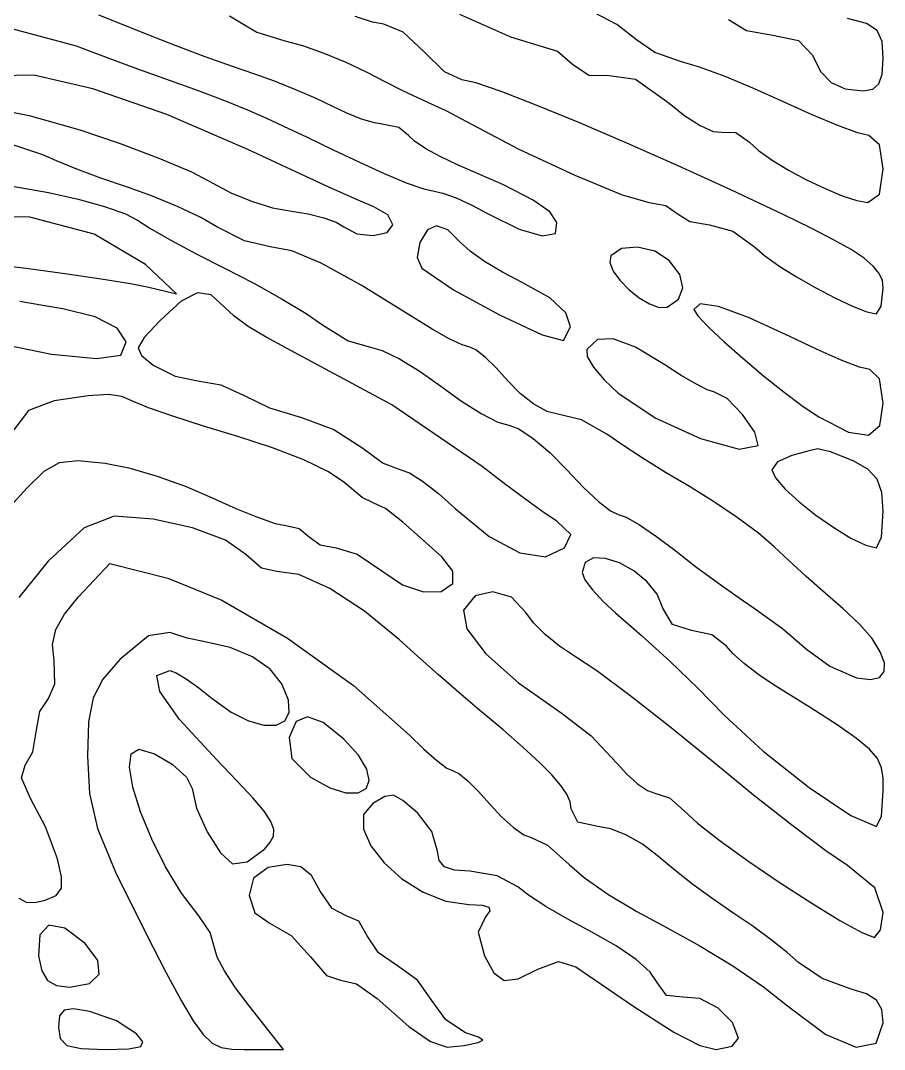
# Model space of a CAD drawing. Extents: x 0 to 100, y 0 to 136.
# Drawn here: x 62.79 to 100.05, y 0 to 44.38 of the extents above; entities that cross this region are included whole.
import ezdxf

# ---------------------------------------------------------------- set-up
doc = ezdxf.new("R2010")
doc.units = 0
doc.layers.get('0').update_dxf_attribs({"linetype": 'CONTINUOUS'})

msp = doc.modelspace()

# ---------------------------------------------------------------- linework, layer by layer
at = {"color": 0}
for p, q in [((88.4989, 44.2158), (87.1844, 44.9076)), ((67.2179, 44.1911), (66.1691, 44.6112)), ((71.7917, 44.5851), (72.3071, 44.2793)), ((77.972, 44.3191), (77.2185, 44.5615)), ((81.7136, 44.6525), (83.9198, 43.6742)), ((93.3168, 44.4225), (94.0992, 43.9484)), ((99.2685, 44.2489), (98.461, 44.4708)), ((62.0254, 44.1399), (65.1923, 43.2978)), ((68.3175, 43.7501), (67.2179, 44.1911)), ((72.3071, 44.2793), (72.9795, 43.8753)), ((78.4613, 44.2309), (77.972, 44.3191)), ((79.2854, 43.8824), (78.4613, 44.2309)), ((89.3466, 43.5571), (88.4989, 44.2158)), ((94.0992, 43.9484), (95.2405, 43.7501)), ((99.7342, 43.954), (99.2685, 44.2489)), ((99.9476, 43.4855), (99.7342, 43.954)), ((69.4916, 43.2925), (68.3175, 43.7501)), ((72.9795, 43.8753), (74.1825, 43.5102)), ((74.1825, 43.5102), (74.9501, 43.3006)), ((80.192, 43.0294), (79.2854, 43.8824)), ((83.9198, 43.6742), (85.2883, 43.2689)), ((90.1485, 42.9976), (89.3466, 43.5571)), ((95.2405, 43.7501), (96.3454, 43.5197)), ((96.3454, 43.5197), (96.9465, 42.8844)), ((65.1923, 43.2978), (65.7916, 43.0583)), ((65.7916, 43.0583), (66.7053, 42.7136)), ((70.7471, 42.8198), (69.4916, 43.2925)), ((74.9501, 43.3006), (75.8666, 42.9754)), ((85.2883, 43.2689), (85.9469, 43.0583)), ((85.9469, 43.0583), (86.5861, 42.5002)), ((100, 42.7397), (99.9476, 43.4855)), ((66.7053, 42.7136), (67.8243, 42.3058)), ((71.9307, 42.394), (70.7471, 42.8198)), ((75.8666, 42.9754), (76.8202, 42.5827)), ((81.0701, 42.1763), (80.192, 43.0294)), ((91.2978, 42.5965), (90.1485, 42.9976)), ((96.9465, 42.8844), (97.2908, 42.1873)), ((99.9561, 42.0769), (100, 42.7397)), ((67.8243, 42.3058), (69.0383, 41.8744)), ((72.8846, 42.0673), (71.9307, 42.394)), ((76.8202, 42.5827), (77.6922, 42.164)), ((77.6922, 42.164), (78.4945, 41.7491)), ((81.8265, 41.8275), (81.0701, 42.1763)), ((86.5861, 42.5002), (87.303, 42.0218)), ((92.0764, 42.3704), (91.2978, 42.5965)), ((93.1788, 41.9654), (92.0764, 42.3704)), ((97.2908, 42.1873), (97.754, 41.7089)), ((63.3596, 42.0247), (61.8271, 42)), ((65.9007, 41.4334), (63.3596, 42.0247)), ((69.0383, 41.8744), (70.2882, 41.4253)), ((73.7443, 41.7643), (72.8846, 42.0673)), ((74.6661, 41.4002), (73.7443, 41.7643)), ((78.4945, 41.7491), (79.2621, 41.366)), ((82.4205, 41.6941), (81.8265, 41.8275)), ((87.303, 42.0218), (88.1726, 42.019)), ((88.1726, 42.019), (89.3064, 41.8511)), ((89.3064, 41.8511), (90.7687, 40.8174)), ((94.4453, 41.4433), (93.1788, 41.9654)), ((99.8128, 41.6472), (99.9561, 42.0769)), ((69.0961, 40.3338), (65.9007, 41.4334)), ((70.2882, 41.4253), (71.5077, 40.9621)), ((75.5371, 41.0214), (74.6661, 41.4002)), ((79.2621, 41.366), (79.9042, 41.0587)), ((83.5187, 41.3163), (82.4205, 41.6941)), ((85.029, 40.7321), (83.5187, 41.3163)), ((95.7213, 40.8658), (94.4453, 41.4433)), ((97.754, 41.7089), (98.3601, 41.4348)), ((98.3601, 41.4348), (99.1348, 41.3466)), ((99.1348, 41.3466), (99.5454, 41.4168)), ((99.5454, 41.4168), (99.8128, 41.6472)), ((71.5077, 40.9621), (72.5731, 40.5363)), ((76.2497, 40.6728), (75.5371, 41.0214)), ((79.9042, 41.0587), (80.337, 40.8658)), ((80.337, 40.8658), (81.1237, 40.5059)), ((96.9338, 40.313), (95.7213, 40.8658)), ((61.3819, 40.6439), (63.161, 40.284)), ((72.5731, 40.5363), (73.3654, 40.192)), ((76.8615, 40.3807), (76.2497, 40.6728)), ((81.1237, 40.5059), (82.0194, 40.0308)), ((86.8645, 39.9782), (85.029, 40.7321)), ((90.7687, 40.8174), (91.4396, 40.2717)), ((63.161, 40.284), (65.3369, 39.6642)), ((72.5964, 38.825), (69.0961, 40.3338)), ((73.3654, 40.192), (74.1303, 39.8321)), ((77.4898, 40.1355), (76.8615, 40.3807)), ((78.0493, 39.9673), (77.4898, 40.1355)), ((78.4613, 39.9038), (78.0493, 39.9673)), ((82.0194, 40.0308), (84.2807, 38.8415)), ((88.9346, 39.092), (86.8645, 39.9782)), ((91.4396, 40.2717), (92.0983, 39.8487)), ((98.0338, 39.853), (96.9338, 40.313)), ((65.3369, 39.6642), (67.087, 39.0797)), ((74.1303, 39.8321), (75.1431, 39.3513)), ((79.0981, 39.7715), (78.4613, 39.9038)), ((79.5196, 39.4229), (79.0981, 39.7715)), ((92.0983, 39.8487), (92.6564, 39.5979)), ((92.6564, 39.5979), (93.0286, 39.5676)), ((93.0286, 39.5676), (93.6392, 39.5566)), ((93.6392, 39.5566), (94.2276, 39.135)), ((98.8907, 39.54), (98.0338, 39.853)), ((99.3743, 39.4229), (98.8907, 39.54)), ((67.087, 39.0797), (68.7571, 38.45)), ((75.1431, 39.3513), (76.2773, 38.8112)), ((79.7789, 39.1777), (79.5196, 39.4229)), ((80.2735, 38.8525), (79.7789, 39.1777)), ((91.1532, 38.1123), (88.9346, 39.092)), ((94.2276, 39.135), (94.6189, 38.7752)), ((99.828, 39.026), (99.3743, 39.4229)), ((63.7494, 38.5932), (62.3743, 39.055)), ((74.4375, 37.9596), (72.5964, 38.825)), ((76.2773, 38.8112), (77.4044, 38.2693)), ((80.9198, 38.4983), (80.2735, 38.8525)), ((84.2807, 38.8415), (86.687, 37.7127)), ((94.6189, 38.7752), (95.2003, 38.3646)), ((100, 37.9801), (99.828, 39.026)), ((64.3308, 38.3261), (63.7494, 38.5932)), ((65.2074, 37.9748), (64.3308, 38.3261)), ((68.7571, 38.45), (70.1587, 37.852)), ((77.4044, 38.2693), (78.4669, 37.7818)), ((81.6349, 38.1635), (80.9198, 38.4983)), ((95.2003, 38.3646), (95.9115, 37.9331)), ((66.2559, 37.5874), (65.2074, 37.9748)), ((70.1587, 37.852), (71.1055, 37.356)), ((76.0829, 37.2001), (74.4375, 37.9596)), ((78.4669, 37.7818), (79.4247, 37.3849)), ((83.6154, 37.2897), (81.6349, 38.1635)), ((93.4283, 37.0762), (91.1532, 38.1123)), ((95.9115, 37.9331), (96.6929, 37.513)), ((99.8305, 36.8998), (100, 37.9801)), ((67.3559, 37.211), (66.2559, 37.5874)), ((71.1055, 37.356), (71.8577, 36.9535)), ((79.4247, 37.3849), (80.1769, 37.1175)), ((84.8942, 36.6377), (83.6154, 37.2897)), ((86.687, 37.7127), (88.7307, 36.8709)), ((96.6929, 37.513), (97.4852, 37.1327)), ((62.2639, 37.2678), (63.9907, 36.9715)), ((63.9907, 36.9715), (65.2653, 36.6832)), ((68.4759, 36.8088), (67.3559, 37.211)), ((71.8577, 36.9535), (72.7495, 36.5898)), ((77.3437, 36.6339), (76.0829, 37.2001)), ((80.1769, 37.1175), (80.6249, 37.0198)), ((80.6249, 37.0198), (81.0038, 36.9425)), ((81.0038, 36.9425), (81.5717, 36.7302)), ((88.7307, 36.8709), (89.9033, 36.5386)), ((95.673, 36.0179), (93.4283, 37.0762)), ((97.4852, 37.1327), (98.2278, 36.824)), ((99.3263, 36.5386), (99.8305, 36.8998)), ((65.2653, 36.6832), (66.4118, 36.3608)), ((69.5882, 36.347), (68.4759, 36.8088)), ((72.7495, 36.5898), (73.6604, 36.31)), ((78.0288, 36.3456), (77.3437, 36.6339)), ((81.5717, 36.7302), (82.2551, 36.4148)), ((82.2551, 36.4148), (82.9815, 36.026)), ((85.6135, 36.128), (84.8942, 36.6377)), ((89.9033, 36.5386), (90.6226, 36.4063)), ((90.6226, 36.4063), (91.1063, 36.0578)), ((98.2278, 36.824), (98.8603, 36.6159)), ((98.8603, 36.6159), (99.3263, 36.5386)), ((63.1804, 35.9022), (60.6266, 35.9502)), ((66.4118, 36.3608), (67.3104, 36.044)), ((67.3104, 36.044), (67.8367, 35.7699)), ((70.5556, 35.8842), (69.5882, 36.347)), ((73.6604, 36.31), (74.4707, 36.1541)), ((74.4707, 36.1541), (75.1928, 36.0426)), ((75.1928, 36.0426), (75.8638, 35.8757)), ((78.6211, 36.0052), (78.0288, 36.3456)), ((78.8458, 35.5769), (78.6211, 36.0052)), ((82.9815, 36.026), (84.292, 35.3783)), ((85.9194, 35.6732), (85.6135, 36.128)), ((91.1063, 36.0578), (91.6548, 35.7202)), ((96.8802, 35.4295), (95.673, 36.0179)), ((65.9613, 35.1648), (63.1804, 35.9022)), ((67.8367, 35.7699), (68.3563, 35.4295)), ((71.2502, 35.4803), (70.5556, 35.8842)), ((75.8638, 35.8757), (76.4025, 35.6817)), ((76.4025, 35.6817), (76.7306, 35.4803)), ((78.5922, 35.2419), (78.8458, 35.5769)), ((80.7339, 35.53), (80.3342, 35.3494)), ((81.2105, 35.3494), (80.7339, 35.53)), ((85.8531, 35.191), (85.9194, 35.6732)), ((91.6548, 35.7202), (92.4994, 35.5769)), ((92.4994, 35.5769), (93.5069, 35.2929)), ((68.1729, 33.857), (65.9613, 35.1648)), ((68.3563, 35.4295), (69.2436, 34.9209)), ((72.4422, 34.874), (71.2502, 35.4803)), ((76.7306, 35.4803), (77.2943, 35.1827)), ((77.2943, 35.1827), (77.9942, 35.1055)), ((77.9942, 35.1055), (78.5922, 35.2419)), ((80.3342, 35.3494), (80.0132, 34.8079)), ((81.7686, 34.8079), (81.2105, 35.3494)), ((84.292, 35.3783), (85.2798, 35.0959)), ((85.2798, 35.0959), (85.8531, 35.191)), ((93.5069, 35.2929), (94.4467, 34.6149)), ((97.8489, 34.9291), (96.8802, 35.4295)), ((69.2436, 34.9209), (70.3654, 34.3214)), ((73.5584, 34.6149), (72.4422, 34.874)), ((80.0132, 34.8079), (79.8999, 34.156)), ((82.1739, 34.4303), (81.7686, 34.8079)), ((98.6056, 34.5019), (97.8489, 34.9291)), ((70.3654, 34.3214), (71.5864, 33.7013)), ((74.4802, 34.4468), (73.5584, 34.6149)), ((75.7576, 33.9121), (74.4802, 34.4468)), ((82.798, 33.988), (82.1739, 34.4303)), ((88.2495, 34.2305), (88.2096, 33.9424)), ((88.7017, 34.546), (88.2495, 34.2305)), ((89.3932, 34.6108), (88.7017, 34.546)), ((90.1418, 34.4372), (89.3932, 34.6108)), ((90.7687, 34.0389), (90.1418, 34.4372)), ((94.4467, 34.6149), (94.8697, 34.2429)), ((94.8697, 34.2429), (95.4966, 33.8005)), ((99.1704, 34.1285), (98.6056, 34.5019)), ((60.9106, 33.9494), (63.0287, 33.7013)), ((69.5191, 32.5961), (68.1729, 33.857)), ((77.4746, 32.9723), (75.7576, 33.9121)), ((79.8999, 34.156), (80.0957, 33.6958)), ((83.5713, 33.5249), (82.798, 33.988)), ((88.2096, 33.9424), (88.3543, 33.5787)), ((91.2178, 33.4271), (90.7687, 34.0389)), ((95.4966, 33.8005), (96.2586, 33.3223)), ((99.5687, 33.7936), (99.1704, 34.1285)), ((99.8238, 33.478), (99.5687, 33.7936)), ((63.0287, 33.7013), (64.6963, 33.4767)), ((64.6963, 33.4767), (66.2573, 33.2452)), ((71.5864, 33.7013), (72.8444, 33.0536)), ((80.0957, 33.6958), (81.4585, 32.7739)), ((84.4229, 33.0881), (83.5713, 33.5249)), ((88.3543, 33.5787), (88.6411, 33.179)), ((91.3486, 32.8483), (91.2178, 33.4271)), ((96.2586, 33.3223), (97.0869, 32.8483)), ((99.9589, 33.1639), (99.8238, 33.478)), ((66.2573, 33.2452), (67.5266, 33.0384)), ((67.5266, 33.0384), (68.3175, 32.8841)), ((68.3175, 32.8841), (69.5191, 32.5961)), ((72.8444, 33.0536), (74.071, 32.3701)), ((79.7112, 31.586), (77.4746, 32.9723)), ((85.6149, 32.4225), (84.4229, 33.0881)), ((88.6411, 33.179), (89.0252, 32.7822)), ((91.1669, 32.3605), (91.3486, 32.8483)), ((97.0869, 32.8483), (97.9138, 32.4156)), ((100, 32.8359), (99.9589, 33.1639)), ((70.4219, 32.6416), (69.7177, 32.2805)), ((71.0131, 32.5479), (70.4219, 32.6416)), ((71.5892, 32.0187), (71.0131, 32.5479)), ((81.4585, 32.7739), (83.4471, 31.6825)), ((86.3092, 31.7817), (85.6149, 32.4225)), ((89.0252, 32.7822), (89.4652, 32.428)), ((89.4652, 32.428), (89.9142, 32.1579)), ((97.9138, 32.4156), (98.6716, 32.0601)), ((99.912, 32.0683), (100, 32.8359)), ((63.6612, 32.1055), (62.7489, 32.2599)), ((64.6148, 31.9526), (63.6612, 32.1055)), ((69.7177, 32.2805), (68.8068, 31.4427)), ((71.9885, 31.6398), (71.5892, 32.0187)), ((74.071, 32.3701), (75.1113, 31.7404)), ((89.9142, 32.1579), (90.3319, 32.0091)), ((90.3319, 32.0091), (90.6734, 32.0215)), ((90.6734, 32.0215), (91.1669, 32.3605)), ((92.0944, 32.1648), (91.827, 31.9236)), ((92.8839, 32.0463), (92.0944, 32.1648)), ((94.1793, 31.5722), (92.8839, 32.0463)), ((98.6716, 32.0601), (99.2946, 31.8203)), ((99.7119, 31.7307), (99.912, 32.0683)), ((66.0065, 31.6081), (64.6148, 31.9526)), ((66.9477, 31.1092), (66.0065, 31.6081)), ((72.6101, 31.1892), (71.9885, 31.6398)), ((75.1113, 31.7404), (75.8169, 31.2498)), ((80.5462, 31.0706), (79.7112, 31.586)), ((83.4471, 31.6825), (85.2854, 30.8185)), ((86.5036, 31.1671), (86.3092, 31.7817)), ((91.827, 31.9236), (91.9949, 31.6522)), ((91.9949, 31.6522), (92.4511, 31.1685)), ((95.9612, 30.7496), (94.1793, 31.5722)), ((99.2946, 31.8203), (99.7119, 31.7307)), ((67.3474, 30.5291), (66.9477, 31.1092)), ((68.8068, 31.4427), (68.1207, 30.7096)), ((73.3806, 30.7178), (72.6101, 31.1892)), ((75.8169, 31.2498), (76.9207, 30.5676)), ((81.2768, 30.66), (80.5462, 31.0706)), ((86.2005, 30.5773), (86.5036, 31.1671)), ((92.4511, 31.1685), (93.1238, 30.5346)), ((68.1207, 30.7096), (67.86, 30.2659)), ((74.2308, 30.2686), (73.3806, 30.7178)), ((81.8374, 30.3871), (81.2768, 30.66)), ((85.2854, 30.8185), (86.2005, 30.5773)), ((88.3514, 30.6586), (87.6653, 30.62)), ((89.3064, 30.2989), (88.3514, 30.6586)), ((97.1448, 30.1873), (95.9612, 30.7496)), ((62.0984, 30.4092), (64.1216, 29.9971)), ((67.116, 29.9434), (67.3474, 30.5291)), ((67.86, 30.2659), (67.9993, 29.9282)), ((78.8074, 27.7992), (74.2308, 30.2686)), ((76.9207, 30.5676), (77.8838, 30.2879)), ((77.8838, 30.2879), (78.3897, 30.1515)), ((82.1626, 30.2879), (81.8374, 30.3871)), ((82.4248, 30.1721), (82.1626, 30.2879)), ((87.6653, 30.62), (87.2063, 30.1928)), ((87.2063, 30.1928), (87.2314, 29.8952)), ((90.5771, 29.5313), (89.3064, 30.2989)), ((93.1238, 30.5346), (93.9423, 29.8125)), ((98.1823, 29.7367), (97.1448, 30.1873)), ((64.1216, 29.9971), (66.0562, 29.8015)), ((66.0562, 29.8015), (67.116, 29.9434)), ((67.9993, 29.9282), (68.5091, 29.519)), ((78.3897, 30.1515), (79.1379, 29.7835)), ((79.1379, 29.7835), (80.0171, 29.2475)), ((82.8269, 29.8566), (82.4248, 30.1721)), ((83.3039, 29.3963), (82.8269, 29.8566)), ((87.2314, 29.8952), (87.5012, 29.4335)), ((93.9423, 29.8125), (94.8309, 29.0628)), ((98.9736, 29.4363), (98.1823, 29.7367)), ((68.5091, 29.519), (69.4503, 29.0394)), ((83.7985, 28.8465), (83.3039, 29.3963)), ((87.5012, 29.4335), (87.9602, 28.8809)), ((91.2827, 29.0766), (90.5771, 29.5313)), ((99.4227, 29.3274), (98.9736, 29.4363)), ((99.8403, 28.9305), (99.4227, 29.3274)), ((69.4503, 29.0394), (70.4328, 28.8465)), ((80.0171, 29.2475), (80.9128, 28.6053)), ((87.9602, 28.8809), (88.5582, 28.3077)), ((91.9152, 28.7059), (91.2827, 29.0766)), ((94.8309, 29.0628), (95.7199, 28.3518)), ((100, 27.8846), (99.8403, 28.9305)), ((70.4328, 28.8465), (71.428, 28.6687)), ((71.428, 28.6687), (72.4034, 28.2208)), ((80.9128, 28.6053), (81.8003, 27.9645)), ((84.3347, 28.2966), (83.7985, 28.8465)), ((92.4059, 28.4579), (91.9152, 28.7059)), ((92.6924, 28.3655), (92.4059, 28.4579)), ((64.2303, 27.9852), (63.1335, 27.5663)), ((65.7077, 28.1905), (64.2303, 27.9852)), ((66.5854, 28.2525), (65.7077, 28.1905)), ((67.1505, 28.1685), (66.5854, 28.2525)), ((67.6921, 27.9328), (67.1505, 28.1685)), ((72.4034, 28.2208), (73.5309, 27.6806)), ((81.8003, 27.9645), (82.659, 27.4285)), ((84.927, 27.8378), (84.3347, 28.2966)), ((88.5582, 28.3077), (90.1912, 27.2259)), ((93.2586, 28.0734), (92.6924, 28.3655)), ((93.9299, 27.3913), (93.2586, 28.0734)), ((95.7199, 28.3518), (96.5369, 27.7372)), ((63.1335, 27.5663), (62.4995, 26.7312)), ((68.3108, 27.6821), (67.6921, 27.9328)), ((69.3526, 27.3196), (68.3108, 27.6821)), ((73.5309, 27.6806), (74.9032, 27.259)), ((82.6918, 25.1437), (78.8074, 27.7992)), ((85.4964, 27.5222), (84.927, 27.8378)), ((85.9621, 27.4037), (85.4964, 27.5222)), ((96.5369, 27.7372), (97.2111, 27.2824)), ((99.847, 26.9117), (100, 27.8846)), ((70.6808, 26.8911), (69.3526, 27.3196)), ((74.9032, 27.259), (76.302, 26.7422)), ((82.659, 27.4285), (83.3769, 27.0605)), ((86.9763, 27.1611), (85.9621, 27.4037)), ((88.0773, 26.5383), (86.9763, 27.1611)), ((90.1912, 27.2259), (92.1205, 26.3495)), ((94.4577, 26.6209), (93.9299, 27.3913)), ((97.2111, 27.2824), (98.498, 26.6209)), ((72.1639, 26.4418), (70.6808, 26.8911)), ((76.302, 26.7422), (77.4996, 25.9608)), ((83.3769, 27.0605), (83.8468, 26.9227)), ((83.8468, 26.9227), (84.2807, 26.7711)), ((84.2807, 26.7711), (84.8981, 26.3591)), ((99.362, 26.4942), (99.847, 26.9117)), ((73.6519, 25.9567), (72.1639, 26.4418)), ((84.8981, 26.3591), (85.6135, 25.7473)), ((88.7155, 26.0904), (88.0773, 26.5383)), ((92.1205, 26.3495), (93.7768, 25.8892)), ((94.5967, 26.0573), (94.4577, 26.6209)), ((98.498, 26.6209), (99.362, 26.4942)), ((75.0013, 25.4276), (73.6519, 25.9567)), ((77.4996, 25.9608), (78.4296, 25.2843)), ((85.6135, 25.7473), (86.3466, 25.0004)), ((89.5932, 25.5199), (88.7155, 26.0904)), ((93.7768, 25.8892), (94.5967, 26.0573)), ((96.7507, 25.8134), (96.0575, 25.6246)), ((97.1642, 25.914), (96.7507, 25.8134)), ((97.7265, 25.7721), (97.1642, 25.914)), ((98.7019, 25.3848), (97.7265, 25.7721)), ((63.8073, 24.9508), (64.4631, 25.3173)), ((64.4631, 25.3173), (65.2639, 25.4069)), ((65.2639, 25.4069), (66.4422, 25.2884)), ((76.0734, 24.9122), (75.0013, 25.4276)), ((90.6004, 24.8929), (89.5932, 25.5199)), ((95.4292, 25.3463), (95.1921, 25.0004)), ((96.0575, 25.6246), (95.4292, 25.3463)), ((99.3359, 25.0321), (98.7019, 25.3848)), ((63.0671, 24.2314), (63.8073, 24.9508)), ((66.4422, 25.2884), (67.4536, 25.0817)), ((67.4536, 25.0817), (68.6717, 24.7275)), ((76.7306, 24.4712), (76.0734, 24.9122)), ((78.4296, 25.2843), (79.182, 25.0004)), ((79.182, 25.0004), (79.5609, 24.8708)), ((79.5609, 24.8708), (80.1289, 24.5153)), ((83.6524, 24.4133), (82.6918, 25.1437)), ((86.3466, 25.0004), (87.056, 24.2535)), ((91.634, 24.2783), (90.6004, 24.8929)), ((95.1921, 25.0004), (95.3463, 24.6503)), ((99.7342, 24.6021), (99.3359, 25.0321)), ((68.6717, 24.7275), (69.9287, 24.2824)), ((77.5201, 23.8097), (76.7306, 24.4712)), ((80.1289, 24.5153), (80.8122, 23.9861)), ((84.5855, 23.7229), (83.6524, 24.4133)), ((95.3463, 24.6503), (95.7626, 24.1735)), ((99.9409, 24.0234), (99.7342, 24.6021)), ((62.1908, 23.2585), (63.0671, 24.2314)), ((69.9287, 24.2824), (71.0572, 23.7987)), ((80.8122, 23.9861), (81.5386, 23.3357)), ((87.056, 24.2535), (87.7094, 23.6416)), ((92.6744, 23.6389), (91.634, 24.2783)), ((95.7626, 24.1735), (96.3676, 23.6209)), ((100, 23.2213), (99.9409, 24.0234)), ((71.0572, 23.7987), (72.07, 23.3384)), ((78.0288, 23.5575), (77.5201, 23.8097)), ((78.5234, 23.3329), (78.0288, 23.5575)), ((85.3765, 23.1538), (84.5855, 23.7229)), ((87.7094, 23.6416), (88.2343, 23.2296)), ((93.7024, 22.9416), (92.6744, 23.6389)), ((96.3676, 23.6209), (97.0911, 23.0491)), ((72.07, 23.3384), (73.0127, 22.9554)), ((79.2787, 22.7404), (78.5234, 23.3329)), ((81.5386, 23.3357), (83.0005, 22.1258)), ((85.9137, 22.7886), (85.3765, 23.1538)), ((88.2343, 23.2296), (88.5582, 23.0766)), ((99.9148, 22.1037), (100, 23.2213)), ((66.8267, 23.0008), (65.5327, 22.4937)), ((68.5119, 22.8782), (66.8267, 23.0008)), ((70.2084, 22.5048), (68.5119, 22.8782)), ((73.0127, 22.9554), (73.7704, 22.6935)), ((73.7704, 22.6935), (74.2308, 22.5957)), ((80.1522, 21.9632), (79.2787, 22.7404)), ((86.5283, 22.2126), (85.9137, 22.7886)), ((88.5582, 23.0766), (88.9014, 22.9567)), ((88.9014, 22.9567), (89.4775, 22.6246)), ((94.6108, 22.2636), (93.7024, 22.9416)), ((97.0911, 23.0491), (97.8588, 22.5116)), ((65.5327, 22.4937), (63.9713, 21.0578)), ((71.6319, 21.9673), (70.2084, 22.5048)), ((74.2308, 22.5957), (74.8108, 22.4648)), ((74.8108, 22.4648), (75.2408, 22.1148)), ((86.2499, 21.6352), (86.5283, 22.2126)), ((89.4775, 22.6246), (90.2187, 22.1216)), ((95.2885, 21.682), (94.6108, 22.2636)), ((97.8588, 22.5116), (98.6, 22.061)), ((72.5001, 21.3458), (71.6319, 21.9673)), ((75.2408, 22.1148), (75.7079, 21.7675)), ((75.7079, 21.7675), (76.3944, 21.6352)), ((80.9611, 21.2494), (80.1522, 21.9632)), ((83.0005, 22.1258), (84.3167, 21.423)), ((90.2187, 22.1216), (91.0579, 21.4905)), ((98.6, 22.061), (99.2406, 21.7509)), ((99.2406, 21.7509), (99.7119, 21.6352)), ((99.7119, 21.6352), (99.9148, 22.1037)), ((73.1725, 20.756), (72.5001, 21.3458)), ((76.3944, 21.6352), (77.3053, 21.3582)), ((77.3053, 21.3582), (78.365, 20.6458)), ((84.3167, 21.423), (85.422, 21.2521)), ((85.422, 21.2521), (86.2499, 21.6352)), ((91.0579, 21.4905), (91.9621, 20.7946)), ((95.9115, 21.0991), (95.2885, 21.682)), ((63.9713, 21.0578), (62.7063, 19.491)), ((65.2886, 19.5199), (66.6351, 20.9613)), ((66.6351, 20.9613), (69.1349, 20.3288)), ((81.4352, 20.6292), (80.9611, 21.2494)), ((87.1442, 21.0096), (87.0133, 20.5769)), ((87.5041, 21.1998), (87.1442, 21.0096)), ((88.0195, 21.1818), (87.5041, 21.1998)), ((88.6231, 20.9848), (88.0195, 21.1818)), ((89.2418, 20.6403), (88.6231, 20.9848)), ((96.6777, 20.4018), (95.9115, 21.0991)), ((73.8463, 20.6155), (73.1725, 20.756)), ((74.7959, 20.4845), (73.8463, 20.6155)), ((76.1199, 19.8796), (74.7959, 20.4845)), ((78.365, 20.6458), (79.2674, 20.0449)), ((81.4268, 20.0959), (81.4352, 20.6292)), ((87.0133, 20.5769), (87.1319, 20.2613)), ((89.8052, 20.18), (89.2418, 20.6403)), ((91.9621, 20.7946), (92.8839, 20.1097)), ((69.1349, 20.3288), (71.4745, 19.3862)), ((79.2674, 20.0449), (80.1617, 19.7363)), ((80.9226, 19.7473), (81.4268, 20.0959)), ((87.1319, 20.2613), (87.4504, 19.8189)), ((90.2437, 19.6371), (89.8052, 20.18)), ((92.8839, 20.1097), (93.7341, 19.5034)), ((97.4947, 19.6784), (96.6777, 20.4018)), ((77.6277, 18.9067), (76.1199, 19.8796)), ((80.1617, 19.7363), (80.9226, 19.7473)), ((82.4011, 19.5612), (81.8914, 18.9425)), ((83.1603, 19.7459), (82.4011, 19.5612)), ((83.9569, 19.5048), (83.1603, 19.7459)), ((87.4504, 19.8189), (87.9105, 19.316)), ((90.4861, 19.039), (90.2437, 19.6371)), ((98.2694, 19.0087), (97.4947, 19.6784)), ((64.6769, 18.7799), (65.2886, 19.5199)), ((71.4745, 19.3862), (74.3024, 17.7436)), ((84.5799, 18.8461), (83.9569, 19.5048)), ((87.9105, 19.316), (88.4618, 18.8171)), ((93.7341, 19.5034), (94.4231, 19.039)), ((64.3089, 18.1102), (64.6769, 18.7799)), ((79.1351, 17.6678), (77.6277, 18.9067)), ((81.8914, 18.9425), (82.0304, 18.1405)), ((84.9051, 18.4023), (84.5799, 18.8461)), ((88.4618, 18.8171), (89.5615, 17.8732)), ((90.8995, 18.3293), (90.4861, 19.039)), ((94.4231, 19.039), (95.6455, 18.1598)), ((98.976, 18.3458), (98.2694, 19.0087)), ((85.4121, 17.8993), (84.9051, 18.4023)), ((91.7303, 18.0771), (90.8995, 18.3293)), ((99.5123, 17.7202), (98.976, 18.3458)), ((64.1671, 17.4611), (64.3089, 18.1102)), ((68.3038, 17.8373), (67.0676, 16.8272)), ((69.2312, 17.9807), (68.3038, 17.8373)), ((69.9728, 17.745), (69.2312, 17.9807)), ((82.0304, 18.1405), (82.8573, 17.0587)), ((86.028, 17.4005), (85.4121, 17.8993)), ((89.5615, 17.8732), (90.7867, 16.7514)), ((92.6028, 17.8787), (91.7303, 18.0771)), ((93.2215, 17.4032), (92.6028, 17.8787)), ((95.6455, 18.1598), (96.683, 17.2599)), ((64.2303, 16.779), (64.1671, 17.4611)), ((70.6727, 17.5934), (69.9728, 17.745)), ((71.8206, 17.3343), (70.6727, 17.5934)), ((72.7908, 16.932), (71.8206, 17.3343)), ((74.3024, 17.7436), (77.1521, 15.7)), ((79.9084, 16.9636), (79.1351, 17.6678)), ((86.6828, 16.9706), (86.028, 17.4005)), ((93.5193, 17.0656), (93.2215, 17.4032)), ((99.8707, 17.1552), (99.5123, 17.7202)), ((73.5485, 16.4042), (72.7908, 16.932)), ((80.797, 16.1754), (79.9084, 16.9636)), ((82.8573, 17.0587), (84.2656, 15.8089)), ((87.6406, 16.3325), (86.6828, 16.9706)), ((94.0153, 16.6274), (93.5193, 17.0656)), ((96.683, 17.2599), (97.6962, 16.5255)), ((100.047, 16.6729), (99.8707, 17.1552)), ((64.2691, 15.7744), (64.2303, 16.779)), ((67.0676, 16.8272), (66.3332, 15.9784)), ((90.7867, 16.7514), (92.0171, 15.5649)), ((94.6326, 16.1561), (94.0153, 16.6274)), ((97.6962, 16.5255), (98.8466, 16.0335)), ((100.037, 16.2967), (100.047, 16.6729)), ((66.3332, 15.9784), (65.9116, 15.1639)), ((68.665, 16.1244), (69.2312, 16.3463)), ((68.7973, 15.434), (68.665, 16.1244)), ((69.2312, 16.3463), (69.4944, 16.2485)), ((69.4944, 16.2485), (69.9311, 15.9852)), ((69.9311, 15.9852), (70.4755, 15.6008)), ((74.0572, 15.7689), (73.5485, 16.4042)), ((81.6956, 15.3941), (80.797, 16.1754)), ((89.0683, 15.2728), (87.6406, 16.3325)), ((95.2885, 15.7152), (94.6326, 16.1561)), ((98.8466, 16.0335), (99.4406, 15.9549)), ((99.4406, 15.9549), (99.8361, 16.05)), ((99.8361, 16.05), (100.037, 16.2967)), ((63.9907, 15.1446), (64.2691, 15.7744)), ((70.4755, 15.6008), (71.0572, 15.1405)), ((74.3437, 15.0716), (74.0572, 15.7689)), ((77.1521, 15.7), (79.5609, 13.5571)), ((84.2656, 15.8089), (86.1536, 14.4956)), ((92.0171, 15.5649), (93.1376, 14.4225)), ((96.8431, 14.7464), (95.2885, 15.7152)), ((63.6228, 14.5741), (63.9907, 15.1446)), ((65.9116, 15.1639), (65.7186, 14.1345)), ((69.6489, 14.2379), (68.7973, 15.434)), ((71.0572, 15.1405), (71.8675, 14.5535)), ((82.5003, 14.7119), (81.6956, 15.3941)), ((90.781, 13.932), (89.0683, 15.2728)), ((74.3768, 14.5369), (74.3437, 15.0716)), ((83.5836, 13.7983), (82.5003, 14.7119)), ((98.0115, 13.9981), (96.8431, 14.7464)), ((63.4615, 13.7018), (63.6228, 14.5741)), ((71.2378, 12.5002), (69.6489, 14.2379)), ((71.8675, 14.5535), (72.6186, 14.169)), ((74.1895, 14.1731), (74.3768, 14.5369)), ((75.1611, 14.3536), (74.6813, 14.14)), ((75.8363, 14.1029), (75.1611, 14.3536)), ((86.1536, 14.4956), (87.4035, 13.5241)), ((93.1376, 14.4225), (94.8186, 12.8612)), ((65.7186, 14.1345), (65.6731, 12.6449)), ((72.6186, 14.169), (73.2772, 13.9816)), ((73.2772, 13.9816), (73.8117, 13.9857)), ((73.8117, 13.9857), (74.1895, 14.1731)), ((74.6813, 14.14), (74.3754, 13.4621)), ((76.7306, 13.3876), (75.8363, 14.1029)), ((84.4684, 13.0266), (83.5836, 13.7983)), ((92.596, 12.452), (90.781, 13.932)), ((98.8494, 13.418), (98.0115, 13.9981)), ((63.3141, 12.8309), (63.4615, 13.7018)), ((74.3754, 13.4621), (74.483, 12.5525)), ((77.3617, 12.6945), (76.7306, 13.3876)), ((79.5609, 13.5571), (80.1783, 12.9522)), ((87.4035, 13.5241), (88.5102, 12.3555)), ((99.4103, 12.9508), (98.8494, 13.418)), ((67.564, 12.7537), (67.885, 12.9563)), ((67.885, 12.9563), (68.5684, 12.7565)), ((80.1783, 12.9522), (80.735, 12.4643)), ((85.1711, 12.3803), (84.4684, 13.0266)), ((99.7507, 12.5443), (99.4103, 12.9508)), ((62.9804, 12.259), (63.3141, 12.8309)), ((65.6731, 12.6449), (65.7571, 11.0409)), ((67.4906, 12.175), (67.564, 12.7537)), ((68.5684, 12.7565), (69.3265, 12.299)), ((72.136, 11.5686), (71.2378, 12.5002)), ((74.483, 12.5525), (75.2891, 11.7464)), ((77.7173, 12.0909), (77.3617, 12.6945)), ((80.735, 12.4643), (81.1749, 12.1392)), ((94.4051, 10.972), (92.596, 12.452)), ((94.8186, 12.8612), (96.8043, 11.2985)), ((99.9257, 12.1447), (99.7507, 12.5443)), ((62.8262, 11.7147), (62.9804, 12.259)), ((67.6342, 11.3082), (67.4906, 12.175)), ((69.3265, 12.299), (69.9382, 11.7437)), ((77.8178, 11.6003), (77.7173, 12.0909)), ((81.1749, 12.1392), (81.4419, 12.0192)), ((81.4419, 12.0192), (81.686, 11.9035)), ((85.7084, 11.8401), (85.1711, 12.3803)), ((88.5102, 12.3555), (88.9399, 11.869)), ((99.9906, 11.6996), (99.9257, 12.1447)), ((63.2217, 10.8176), (62.8262, 11.7147)), ((69.9382, 11.7437), (70.1918, 11.2503)), ((72.8126, 10.8369), (72.136, 11.5686)), ((75.2891, 11.7464), (76.1256, 11.2875)), ((77.6884, 11.2489), (77.8178, 11.6003)), ((81.686, 11.9035), (82.072, 11.5879)), ((82.072, 11.5879), (82.5377, 11.1277)), ((86.0958, 11.3895), (85.7084, 11.8401)), ((88.9399, 11.869), (89.4016, 11.4543)), ((100, 11.1538), (99.9906, 11.6996)), ((67.9619, 10.243), (67.6342, 11.3082)), ((70.1918, 11.2503), (70.3806, 10.4097)), ((76.1256, 11.2875), (76.8188, 11.0684)), ((77.3465, 11.0629), (77.6884, 11.2489)), ((82.5377, 11.1277), (83.028, 10.5765)), ((86.3519, 11.0078), (86.0958, 11.3895)), ((89.4016, 11.4543), (89.8246, 11.1662)), ((89.8246, 11.1662), (90.1442, 11.0574)), ((96.8043, 11.2985), (98.5986, 10.0969)), ((99.9162, 10.061), (100, 11.1538)), ((63.8609, 9.60356), (63.2217, 10.8176)), ((65.7571, 11.0409), (66.1113, 9.52362)), ((73.2882, 10.2719), (72.8126, 10.8369)), ((76.8188, 11.0684), (77.3465, 11.0629)), ((78.4973, 10.9099), (77.9805, 10.6095)), ((78.8691, 10.9678), (78.4973, 10.9099)), ((79.2787, 10.7446), (78.8691, 10.9678)), ((79.9042, 10.2016), (79.2787, 10.7446)), ((86.4941, 10.6798), (86.3519, 11.0078)), ((86.5382, 10.3849), (86.4941, 10.6798)), ((90.1442, 11.0574), (90.774, 10.8465)), ((90.774, 10.8465), (91.415, 10.2884)), ((96.1087, 9.63249), (94.4051, 10.972)), ((68.4417, 9.06886), (67.9619, 10.243)), ((70.3806, 10.4097), (70.841, 9.38445)), ((73.5803, 9.83506), (73.2882, 10.2719)), ((77.9805, 10.6095), (77.585, 10.1286)), ((83.028, 10.5765), (83.5325, 10.028)), ((86.826, 9.80888), (86.5382, 10.3849)), ((91.415, 10.2884), (91.9882, 9.75374)), ((73.7097, 9.49191), (73.5803, 9.83506)), ((77.585, 10.1286), (77.5751, 9.49745)), ((80.5311, 9.39959), (79.9042, 10.2016)), ((83.5325, 10.028), (84.0422, 9.56772)), ((87.6928, 9.61595), (86.826, 9.80888)), ((98.5986, 10.0969), (99.7119, 9.61595)), ((99.7119, 9.61595), (99.9162, 10.061)), ((64.3749, 8.22138), (63.8609, 9.60356)), ((66.1113, 9.52362), (66.8831, 7.64261)), ((70.841, 9.38445), (71.4086, 8.48184)), ((73.6946, 9.20531), (73.7097, 9.49191)), ((77.5751, 9.49745), (77.8895, 8.78085)), ((80.7695, 8.55761), (80.5311, 9.39959)), ((84.0422, 9.56772), (84.4889, 9.25216)), ((88.2509, 9.51812), (87.6928, 9.61595)), ((88.9166, 9.24941), (88.2509, 9.51812)), ((91.9882, 9.75374), (92.9598, 8.99858)), ((97.5212, 8.57278), (96.1087, 9.63249)), ((69.0411, 7.87135), (68.4417, 9.06886)), ((73.3171, 8.65406), (73.5584, 8.93794)), ((73.5584, 8.93794), (73.6946, 9.20531)), ((84.4889, 9.25216), (84.8071, 9.135)), ((84.8071, 9.135), (85.5197, 8.81119)), ((89.607, 8.85253), (88.9166, 9.24941)), ((92.9598, 8.99858), (94.1917, 8.11251)), ((71.4086, 8.48184), (71.9226, 8.00502)), ((72.566, 8.08634), (73.3171, 8.65406)), ((77.8895, 8.78085), (78.4641, 8.04637)), ((80.8383, 8.14698), (80.7695, 8.55761)), ((85.5197, 8.81119), (86.4429, 7.98022)), ((90.2409, 8.36605), (89.607, 8.85253)), ((98.461, 7.93337), (97.5212, 8.57278)), ((64.5583, 7.45105), (64.3749, 8.22138)), ((71.9226, 8.00502), (72.566, 8.08634)), ((78.4641, 8.04637), (79.2371, 7.36011)), ((81.0687, 7.87961), (80.8383, 8.14698)), ((90.9327, 7.78316), (90.2409, 8.36605)), ((94.1917, 8.11251), (95.553, 7.1851)), ((66.8831, 7.64261), (68.2212, 4.95131)), ((69.7301, 6.74275), (69.0411, 7.87135)), ((73.4617, 7.84105), (72.8377, 7.38353)), ((74.2735, 7.97609), (73.4617, 7.84105)), ((74.8771, 7.87135), (74.2735, 7.97609)), ((75.3346, 7.49653), (74.8771, 7.87135)), ((81.4987, 7.73631), (81.0687, 7.87961)), ((82.1626, 7.69221), (81.4987, 7.73631)), ((83.3452, 7.49515), (82.1626, 7.69221)), ((86.4429, 7.98022), (87.103, 7.40971)), ((91.7896, 7.1162), (90.9327, 7.78316)), ((99.6266, 6.97286), (98.461, 7.93337)), ((64.5488, 6.95357), (64.5583, 7.45105)), ((72.8377, 7.38353), (72.6528, 6.63938)), ((75.7068, 6.82681), (75.3346, 7.49653)), ((79.2371, 7.36011), (80.1455, 6.78684)), ((84.2313, 7.01971), (83.3452, 7.49515)), ((87.103, 7.40971), (88.1242, 6.70003)), ((92.7005, 6.4492), (91.7896, 7.1162)), ((95.553, 7.1851), (96.9091, 6.30453)), ((64.3184, 6.64351), (64.5488, 6.95357)), ((70.4755, 5.76986), (69.7301, 6.74275)), ((76.2208, 6.08267), (75.7068, 6.82681)), ((80.1455, 6.78684), (81.1251, 6.39547)), ((84.6914, 6.65455), (84.2313, 7.01971)), ((88.1242, 6.70003), (89.3628, 5.94625)), ((100, 5.91316), (99.6266, 6.97286)), ((62.7091, 6.52501), (63.023, 6.35688)), ((63.023, 6.35688), (63.3966, 6.33621)), ((63.3966, 6.33621), (63.8457, 6.43544)), ((63.8457, 6.43544), (64.3184, 6.64351)), ((72.6528, 6.63938), (72.8969, 5.89523)), ((81.1251, 6.39547), (82.1161, 6.24939)), ((82.1161, 6.24939), (82.6904, 6.22459)), ((82.6904, 6.22459), (82.9882, 6.13914)), ((85.4424, 6.16673), (84.6914, 6.65455)), ((93.5577, 5.86493), (92.7005, 6.4492)), ((96.9091, 6.30453), (98.1273, 5.56038)), ((70.9662, 5.04088), (70.4755, 5.76986)), ((72.8969, 5.89523), (73.5584, 5.43638)), ((76.8269, 5.76986), (76.2208, 6.08267)), ((77.3811, 5.53145), (76.8269, 5.76986)), ((83.0294, 5.97655), (82.8365, 5.72163)), ((82.9882, 6.13914), (83.0294, 5.97655)), ((86.3935, 5.61277), (85.4424, 6.16673)), ((89.3628, 5.94625), (90.6734, 5.24069)), ((94.3723, 5.31234), (93.5577, 5.86493)), ((99.8816, 5.1525), (100, 5.91316)), ((64.0112, 5.35369), (63.6115, 4.94852)), ((64.692, 5.23515), (64.0112, 5.35369)), ((73.5584, 5.43638), (74.4622, 4.91546)), ((77.7406, 4.90442), (77.3811, 5.53145)), ((82.8365, 5.72163), (82.5306, 5.05601)), ((87.4518, 5.04776), (86.3935, 5.61277)), ((98.1273, 5.56038), (99.0741, 5.04088)), ((63.6115, 4.94852), (63.5663, 4.03902)), ((65.5768, 4.57232), (64.692, 5.23515)), ((68.2212, 4.95131), (69.0591, 3.3321)), ((71.1535, 4.37526), (70.9662, 5.04088)), ((74.4622, 4.91546), (75.2891, 3.9908)), ((78.2214, 4.16719), (77.7406, 4.90442)), ((82.5306, 5.05601), (82.8022, 4.03902)), ((88.477, 4.46899), (87.4518, 5.04776)), ((90.6734, 5.24069), (92.0598, 4.48829)), ((95.1689, 4.72941), (94.3723, 5.31234)), ((99.0741, 5.04088), (99.6156, 4.83415)), ((99.6156, 4.83415), (99.8816, 5.1525)), ((66.124, 3.83921), (65.5768, 4.57232)), ((89.3353, 3.87505), (88.477, 4.46899)), ((92.0598, 4.48829), (93.5055, 3.6008)), ((95.8578, 4.18511), (95.1689, 4.72941)), ((63.5663, 4.03902), (63.7081, 3.38308)), ((71.2682, 3.9853), (71.1535, 4.37526)), ((79.0388, 3.60634), (78.2214, 4.16719)), ((82.8022, 4.03902), (83.1991, 3.30316)), ((96.3454, 3.74964), (95.8578, 4.18511)), ((66.1804, 3.24115), (66.124, 3.83921)), ((71.5836, 3.38998), (71.2682, 3.9853)), ((75.2891, 3.9908), (75.9876, 3.19291)), ((79.9112, 2.98897), (79.0388, 3.60634)), ((85.0967, 3.46852), (85.9882, 3.79236)), ((85.9882, 3.79236), (86.7311, 3.56775)), ((86.7311, 3.56775), (89.2348, 1.84657)), ((89.9502, 3.32659), (89.3353, 3.87505)), ((93.5055, 3.6008), (94.8323, 2.69682)), ((97.3653, 3.05373), (96.3454, 3.74964)), ((63.7081, 3.38308), (63.9491, 2.96967)), ((65.7669, 2.84014), (66.1804, 3.24115)), ((69.0591, 3.3321), (69.7121, 2.10978)), ((72.0563, 2.66375), (71.5836, 3.38998)), ((75.9876, 3.19291), (76.5859, 2.9807)), ((83.1991, 3.30316), (83.6468, 2.97932)), ((84.2465, 3.04409), (85.0967, 3.46852)), ((90.2409, 2.88423), (89.9502, 3.32659)), ((63.9491, 2.96967), (64.3322, 2.7547)), ((64.3322, 2.7547), (64.9041, 2.69269)), ((64.9041, 2.69269), (65.7669, 2.84014)), ((72.6447, 1.87551), (72.0563, 2.66375)), ((76.5859, 2.9807), (77.2707, 2.82911)), ((77.2707, 2.82911), (78.1734, 2.20073)), ((80.5286, 2.11529), (79.9112, 2.98897)), ((83.6468, 2.97932), (84.2465, 3.04409)), ((90.6515, 2.32061), (90.2409, 2.88423)), ((94.8323, 2.69682), (95.866, 1.88654)), ((98.6056, 2.59623), (97.3653, 3.05373)), ((91.3462, 2.24896), (90.6515, 2.32061)), ((92.0859, 2.19108), (91.3462, 2.24896)), ((99.2699, 2.40192), (98.6056, 2.59623)), ((99.6996, 2.12218), (99.2699, 2.40192)), ((69.7121, 2.10978), (70.2289, 1.23059)), ((74.1345, 0), (72.6447, 1.87551)), ((78.1734, 2.20073), (79.5362, 0.99357)), ((81.1318, 1.27193), (80.5286, 2.11529)), ((89.2348, 1.84657), (90.9588, 0.74965)), ((92.8716, 1.77629), (92.0859, 2.19108)), ((93.4942, 1.1548), (92.8716, 1.77629)), ((95.866, 1.88654), (97.5251, 0.64906)), ((99.9299, 1.71841), (99.6996, 2.12218)), ((64.4701, 1.4497), (64.4232, 0.96187)), ((64.6631, 1.7005), (64.4701, 1.4497)), ((65.0709, 1.75011), (64.6631, 1.7005)), ((65.7698, 1.63435), (65.0709, 1.75011)), ((66.923, 1.23748), (65.7698, 1.63435)), ((100, 1.15342), (99.9299, 1.71841)), ((64.4232, 0.96187), (64.4948, 0.4644)), ((67.7884, 0.67248), (66.923, 1.23748)), ((70.2289, 1.23059), (70.6575, 0.63803)), ((79.5362, 0.99357), (80.4623, 0.33486)), ((81.9711, 0.72071), (81.1318, 1.27193)), ((93.7493, 0.48094), (93.4942, 1.1548)), ((99.6915, 0.26596), (100, 1.15342)), ((64.4948, 0.4644), (64.7831, 0.17225)), ((68.0642, 0.32522), (67.7884, 0.67248)), ((70.6575, 0.63803), (71.0463, 0.27423)), ((82.5377, 0.52366), (81.9711, 0.72071)), ((82.7222, 0.39963), (82.5377, 0.52366)), ((90.9588, 0.74965), (92.0821, 0.1695)), ((93.4847, 0.13367), (93.7493, 0.48094)), ((97.5251, 0.64906), (98.8342, 0.10335)), ((64.7831, 0.17225), (65.3962, 0.03445)), ((65.3962, 0.03445), (66.4422, 0)), ((66.4422, 0), (67.4631, 0.0248)), ((67.4631, 0.0248), (67.9799, 0.12127)), ((67.9799, 0.12127), (68.0642, 0.32522)), ((71.0463, 0.27423), (71.4417, 0.08544)), ((71.4417, 0.08544), (71.8951, 0.0124)), ((71.8951, 0.0124), (72.4517, 0)), ((72.4517, 0), (74.1345, 0)), ((80.4623, 0.33486), (81.1816, 0.1006)), ((81.1816, 0.1006), (81.9231, 0.16399)), ((81.9231, 0.16399), (82.5183, 0.29766)), ((82.5183, 0.29766), (82.7222, 0.39963)), ((92.0821, 0.1695), (92.7887, 0)), ((92.7887, 0), (93.4847, 0.13367)), ((98.8342, 0.10335), (99.6915, 0.26596))]:
    msp.add_line(p, q, dxfattribs=at)

doc.saveas('drawing.dxf')
